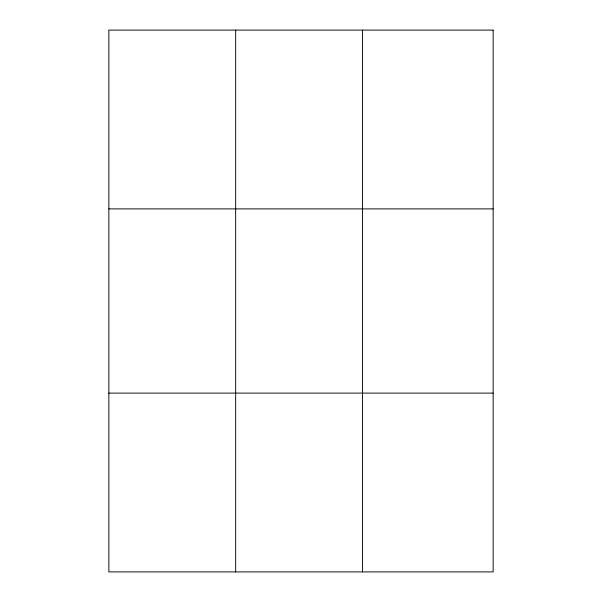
<?xml version="1.0" encoding="UTF-8"?>
<svg xmlns="http://www.w3.org/2000/svg" width="602" height="602" viewBox="0 0 602 602"><rect width="100%" height="100%" fill="white"/><g stroke="black" fill="none" stroke-linecap="round" stroke-linejoin="round"><path stroke-width="0.9" d="M235.668 30.1L235.668 571.9M362.487 30.1L362.487 571.9M108.857 208.894L493.143 208.894M108.857 393.106L493.143 393.106M493.143 30.1L493.143 571.9L108.857 571.9L108.857 30.1L493.143 30.1"/></g></svg>
